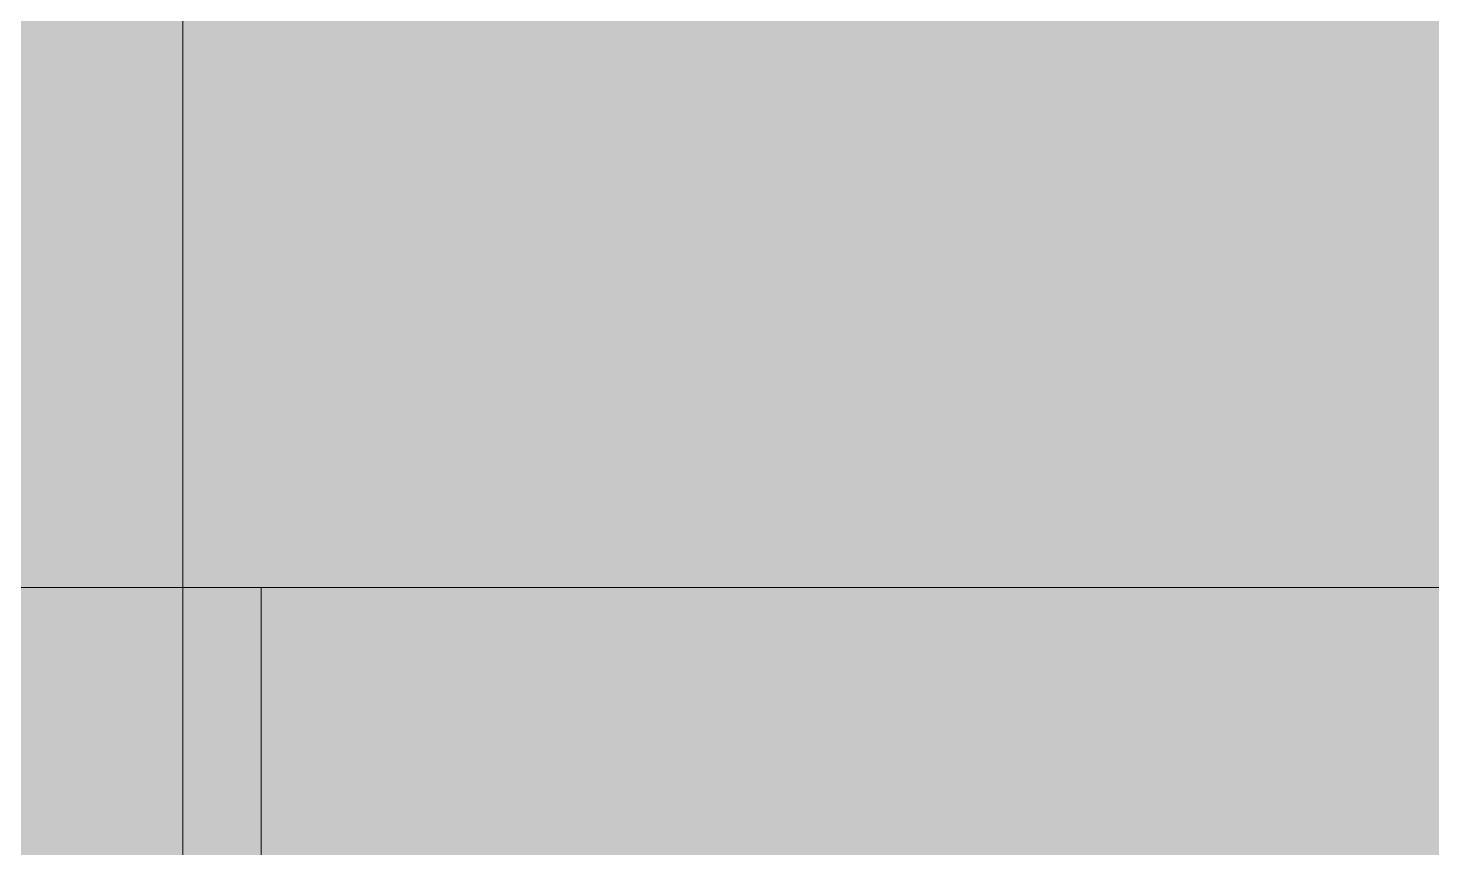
# Model space of a CAD drawing. Header units: millimetres. Extents: x 855 to 80408, y -1987 to 27400.
# Drawn here: x 70685 to 71906, y 6373 to 7086 of the extents above; entities that cross this region are included whole.
import ezdxf

# ---------------------------------------------------------------- set-up
doc = ezdxf.new("R2010")
doc.units = ezdxf.units.MM
doc.layers.add('A-WALL-PATT', color=7, linetype='Continuous', lineweight=9)
doc.layers.add('I-WALL', color=7, linetype='Continuous', lineweight=9)
doc.layers.add('I-FURN-104', color=7, linetype='Continuous', lineweight=9, true_color=0x7f7f7f, transparency=0.7)
for name, color, linetype, lineweight, true_color in [('I-FURN-3', 7, 'Continuous', 9, 0xacacac), ('I-FURN-4', 7, 'Continuous', 9, 0xc0c0c0), ('I-FURN-5', 7, 'Continuous', 9, 0x949494), ('I-FURN-6', 7, 'Continuous', 9, 0x9e9e9e)]:
    doc.layers.add(name, color=color, linetype=linetype, lineweight=lineweight, true_color=true_color)

# ---------------------------------------------------------------- blocks, each defined once
blk = doc.blocks.new('Мат в спортивном зале - Т4-V70-Развертка 2_19-4')
at = {"layer": 'I-FURN-104'}
blk.add_hatch(color=256, dxfattribs=at).paths.add_polyline_path([(17389, 4200), (17389, 6600), (17321, 6600), (17321, 4200)])
h = blk.add_hatch(color=256, dxfattribs=at)
h.paths.add_polyline_path([(17389, 4200), (18660, 4200), (18660, 4279.5), (18620.2, 4279.6), (17807.5, 4279.4), (17807.5, 4207.5), (17637.5, 4207.5), (17637.5, 6357.5), (17807.5, 6357.5), (17807.5, 6287.5), (18027.5, 6287.5), (18027.5, 6287.5), (18660, 6287.5), (18660, 6600), (17389, 6600), (17389, 4488.1)])
h.paths.add_polyline_path([(17697.5, 4202.5), (17667.5, 4202.5), (17667.8, 4205), (17667.8, 4205.9), (17667.5, 4207.5), (17777.5, 4207.5), (17777.3, 4204), (17777.5, 4202.5), (17698.6, 4202.5)])
h.paths.add_polyline_path([(17725.6, 4220.5), (17734.2, 4220.5), (17734.2, 4246.2), (17729.9, 4245.6), (17722.6, 4245), (17710.5, 4245.8), (17710.9, 4220.5), (17725.2, 4220.5)])
h.paths.add_polyline_path([(17701.4, 4249.2), (17700.9, 4249.5), (17700.9, 4249.4)])
h.paths.add_polyline_path([(17710.5, 4246.3), (17710.5, 4246.3), (17710.5, 4246.3)])
h.paths.add_polyline_path([(17734.4, 4246.4), (17741.5, 4248.4), (17752.1, 4253.5), (17761.8, 4261.2), (17762.7, 4262.6), (17762.7, 4279.6), (17739.9, 4279.6), (17739.9, 4280.5), (17734.5, 4280.5), (17734.4, 4246.8)])
h.paths.add_polyline_path([(17710.5, 4246.4), (17710.5, 4280.5), (17702.5, 4280.5), (17702.5, 4320.5), (17710.6, 4320.5), (17710.6, 4354.5), (17703.6, 4352.5), (17693.1, 4347.5), (17682.7, 4338.9), (17682.7, 4262), (17683.3, 4261.2), (17693.1, 4253.5), (17704.2, 4248.3), (17710.5, 4246.5)])
h.paths.add_polyline_path([(18596.4, 4284.7), (18660, 4284.8), (18660, 6207.5), (18027.5, 6207.5), (18027.5, 6207.5), (17807.5, 6207.5), (17807.5, 4284.7), (17823.6, 4284.8), (17846.3, 4284.8), (17892.3, 4284.7), (18579.8, 4284.7)])
h.paths.add_polyline_path([(17757.9, 4284.7), (17762.7, 4284.7), (17762.7, 4338.6), (17761.8, 4339.7), (17752.1, 4347.5), (17740.9, 4352.6), (17734.3, 4354.6), (17734.3, 4320.5), (17742.5, 4320.5), (17742.5, 4284.7), (17755.3, 4284.7)])
h.paths.add_polyline_path([(17742, 4352.3), (17740.9, 4352.8), (17740.9, 4352.7)])
h.paths.add_polyline_path([(17734.3, 4354.7), (17734.5, 4378.1), (17734.2, 4410.5), (17710.8, 4410.5), (17710.6, 4356), (17710.9, 4354.7), (17715.4, 4355.4), (17723.9, 4355.9), (17734.2, 4354.7)])
at = {"layer": 'I-FURN-4'}
blk.add_line((17389, 6600), (18660, 6600), dxfattribs=at)
at = {"layer": 'I-FURN-6'}
blk.add_line((17321, 6600), (17389, 6600), dxfattribs=at)
blk = doc.blocks.new('Мат в спортивном зале - Т7-V71-Развертка 2_19-4')
at = {"layer": 'I-FURN-3'}
for p in [(17321, 6600), (17389, 4200)]:
    blk.add_line(p, (17389, 6600), dxfattribs=at)
at = {"layer": 'I-FURN-5'}
for p, q in [((17389, 6600), (17321, 6600)), ((17389, 4200), (17389, 6600))]:
    blk.add_line(p, q, dxfattribs=at)
blk = doc.blocks.new('Мат в спортивном зале - Т6-31175905-Развертка 2_19-4')
at = {"layer": 'I-FURN-104'}
blk.add_hatch(color=256, dxfattribs=at).paths.add_polyline_path([(16700, 4200), (17321, 4200), (17321, 6600), (16679, 6600), (16679, 4200), (16680, 4200)])
at = {"layer": 'I-FURN-4'}
for p in [(16609, 6600), (17389, 4200)]:
    blk.add_line(p, (17389, 6600), dxfattribs=at)
at = {"layer": 'I-FURN-6'}
for q in [(17321, 6600), (17389, 4200)]:
    blk.add_line((17389, 6600), q, dxfattribs=at)

msp = doc.modelspace()

# ---------------------------------------------------------------- hatches: boundary and pattern name
at = {"layer": 'A-WALL-PATT'}
h = msp.add_hatch(color=256, dxfattribs=at)
h.paths.add_polyline_path([(70424.7, 6600), (70819.2, 6600), (70819.2, 11800), (70178.2, 11800), (70178.2, 6600), (70198.2, 6600)])
h.paths.add_polyline_path([(70810.6, 11810), (70819.2, 11810), (70819.2, 11860), (70178.2, 11860), (70178.2, 11810)])
h = msp.add_hatch(color=256, dxfattribs=at)
h.paths.add_polyline_path([(70819.2, 6600), (72193.6, 6600), (72193.6, 7311.3), (73393.6, 7311.3), (73393.6, 6600), (76177.2, 6600), (76177.2, 8100), (76178.2, 8100), (76178.2, 11700), (70819.2, 11700), (70819.2, 7714.1)])
h.paths.add_polyline_path([(72508.6, 8400), (72488.6, 8400), (72488.6, 8820), (73098.6, 8820), (73098.6, 8400), (72898.3, 8400)])

# ---------------------------------------------------------------- linework, layer by layer
at = {"layer": 'I-WALL'}
msp.add_line((70819.2, 4200), (70819.2, 11800), dxfattribs=at)

# ---------------------------------------------------------------- block references
at = {"layer": 'I-FURN-4'}
for name in ['Мат в спортивном зале - Т6-31175905-Развертка 2_19-4', 'Мат в спортивном зале - Т4-V70-Развертка 2_19-4']:
    msp.add_blockref(name, (53498.2, 0), dxfattribs=at)
at = {"layer": 'I-FURN-5'}
msp.add_blockref('Мат в спортивном зале - Т7-V71-Развертка 2_19-4', (53498.2, 0), dxfattribs=at)

doc.saveas('drawing.dxf')
